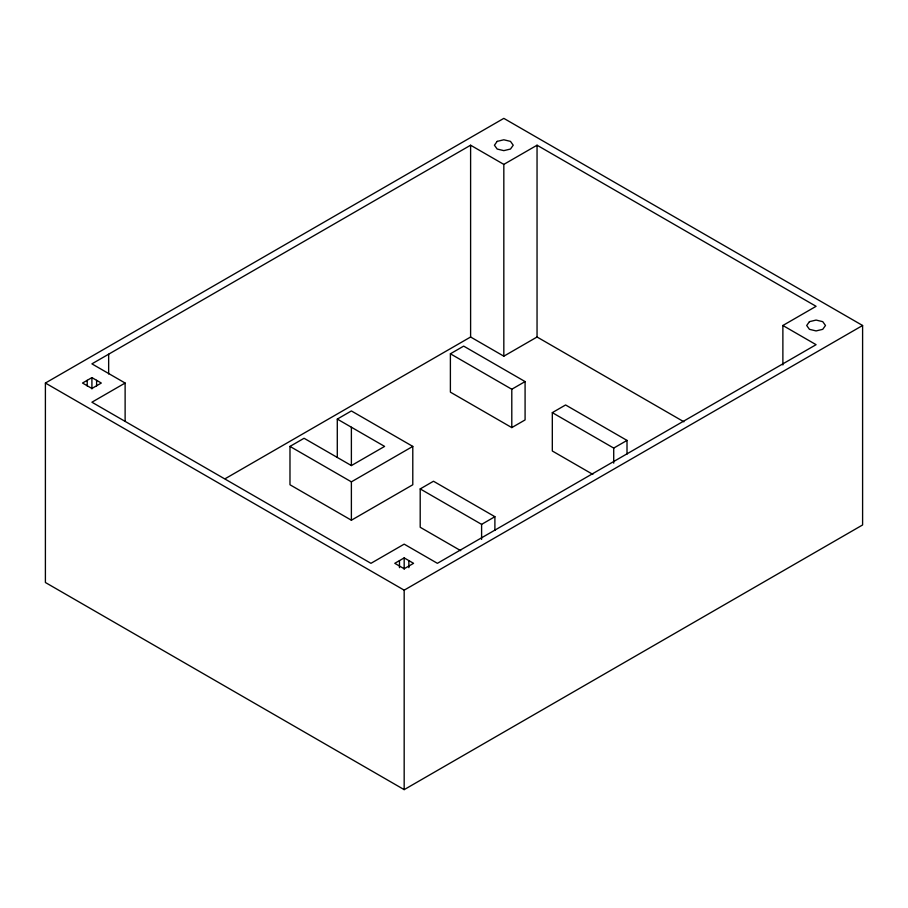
<?xml version="1.0" encoding="UTF-8"?>
<svg xmlns="http://www.w3.org/2000/svg" width="908" height="908" viewBox="0 0 908 908"><rect width="100%" height="100%" fill="white"/><g stroke="black" fill="none" stroke-linecap="round" stroke-linejoin="round"><path stroke-width="1.36" d="M45.4 383.04L503.826 118.369L862.6 325.495L862.6 524.96L404.174 789.631L45.4 582.505L45.4 383.04L404.174 590.166L862.6 325.495M782.878 364.982L782.878 325.495L816.088 306.314L537.048 145.212L503.826 164.393L470.605 145.212L91.912 363.858L125.122 383.04L125.122 421.108M91.912 377.614L82.514 383.04L91.912 388.465L101.299 383.04L91.912 377.614L91.912 388.896M125.122 383.04L91.912 402.21L370.952 563.323L404.174 544.142L437.395 563.323L816.088 344.677L782.878 325.495M225.218 478.686L470.605 337.004L503.826 356.186L537.048 337.004L683.917 421.8M337.288 419.087L351.385 410.949L412.788 446.407L412.788 484.759L351.385 520.216L289.981 484.759L289.981 446.407L304.066 438.269L351.385 465.577L384.606 446.407L337.288 419.087L337.288 457.45M450.391 353.791L463.67 346.118L525.085 381.576L525.085 419.927L511.794 427.6L450.391 392.154L450.391 353.791L511.794 389.248L525.085 381.576M289.981 446.407L351.385 481.853L412.788 446.407M460.719 550.668L420.2 527.276L420.2 488.913L433.479 481.24L494.894 516.697L494.894 530.397M592.845 474.396L552.314 450.992L552.314 412.641L565.593 404.968L627.008 440.414L627.008 454.114M404.174 557.898L394.776 563.323L404.174 568.749L413.571 563.323L404.174 557.898L404.174 569.18M420.2 488.913L481.603 524.37L494.894 516.697M552.314 412.641L613.717 448.087L627.008 440.414M613.717 448.087L613.717 463.159M537.048 145.212L537.048 337.004M511.794 389.248L511.794 427.6M503.826 164.393L503.826 356.186M481.603 524.37L481.603 539.431M470.605 145.212L470.605 337.004M408.872 560.611L408.872 567.659M404.174 590.166L404.174 789.631M399.475 560.611L399.475 567.659M351.385 427.225L351.385 465.577M351.385 481.853L351.385 520.216M108.654 354.188L108.654 373.937M96.6 380.327L96.6 385.968M87.213 380.327L87.213 385.968M497.187 141.376L494.429 145.212L497.187 149.048L503.826 150.637L510.478 149.048L513.224 145.212L510.478 141.376L503.826 139.787L497.187 141.376M809.448 321.659L806.701 325.495L809.448 329.332L816.088 330.921L822.739 329.332L825.486 325.495L822.739 321.659L816.088 320.07L809.448 321.659"/></g></svg>
